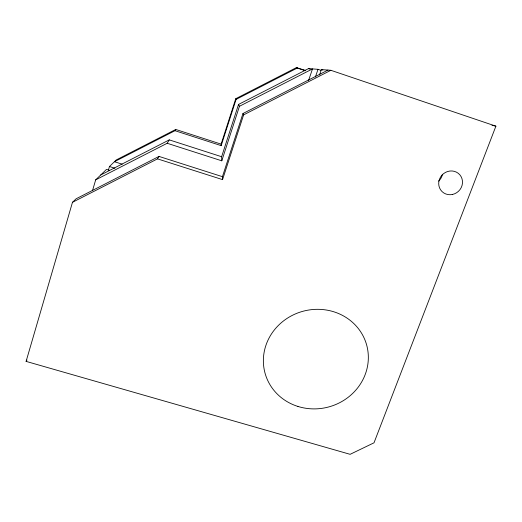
<?xml version="1.0" encoding="UTF-8"?>
<svg xmlns="http://www.w3.org/2000/svg" width="522" height="522" viewBox="0 0 522 522"><rect width="100%" height="100%" fill="white"/><g stroke="black" fill="none" stroke-linecap="round" stroke-linejoin="round"><path stroke-width="0.78" d="M319.523 74.972L321.356 69.576L330.863 70.3L495.9 126.167L374.006 442.813L350.118 454.323L26.1 361.387L72.473 202.314L76.108 198.797L159.014 156.424L222.437 176.677L222.555 179.62L157.5 158.871L72.473 202.314M92.472 190.719L95.683 179.855L106.501 169.389L109.6 170.361M108.341 170.302L109.463 166.518L116.275 159.928L175.751 129.456L221.113 144.131L221.171 145.631L174.981 130.696L114.422 161.722L122.2 164.182M221.113 144.131L235.755 98.704L296.3 67.677L305.409 70.372M221.171 145.631L236.088 99.389L235.755 98.704M95.683 179.855L167.177 143.269L221.791 160.822L221.622 156.73L238.541 104.426L308.522 68.604L318.009 69.322L321.056 70.353M221.791 160.822L239.441 106.286L238.541 104.426M222.437 176.677L242.965 113.522L327.979 70.079M222.555 179.62L243.617 114.873L242.965 113.522M308.58 80.499L312.495 68.904L239.441 106.286M315.392 77.028L318.009 69.322M157.5 158.871L159.014 156.424M167.177 143.269L169.278 139.876L221.622 156.73M174.981 130.696L175.751 129.456M26.1 361.387L26.974 360.023M236.088 99.389L297.755 67.788M100.733 174.968L169.278 139.876M243.617 114.873L330.863 70.3M491.952 125.254L495.9 126.167M109.463 166.518L114.892 168.234M296.3 67.677L305.514 70.79M321.356 69.576L322.883 70.098M308.522 68.604L310.035 69.119M442.428 174.27A11.23 10.662 -45.4 0 1 438.539 181.114M452.404 194.471A12.234 11.556 -44.5 0 0 459.895 174.883A12.234 11.556 -44.5 0 0 439.511 179.157A12.234 11.556 -44.5 0 0 452.404 194.471M297.938 406.442A52.729 49.544 -16 0 0 367.54 348.807A52.729 49.544 -16 0 0 282.082 322.067A52.729 49.544 -16 0 0 297.938 406.442"/></g></svg>
